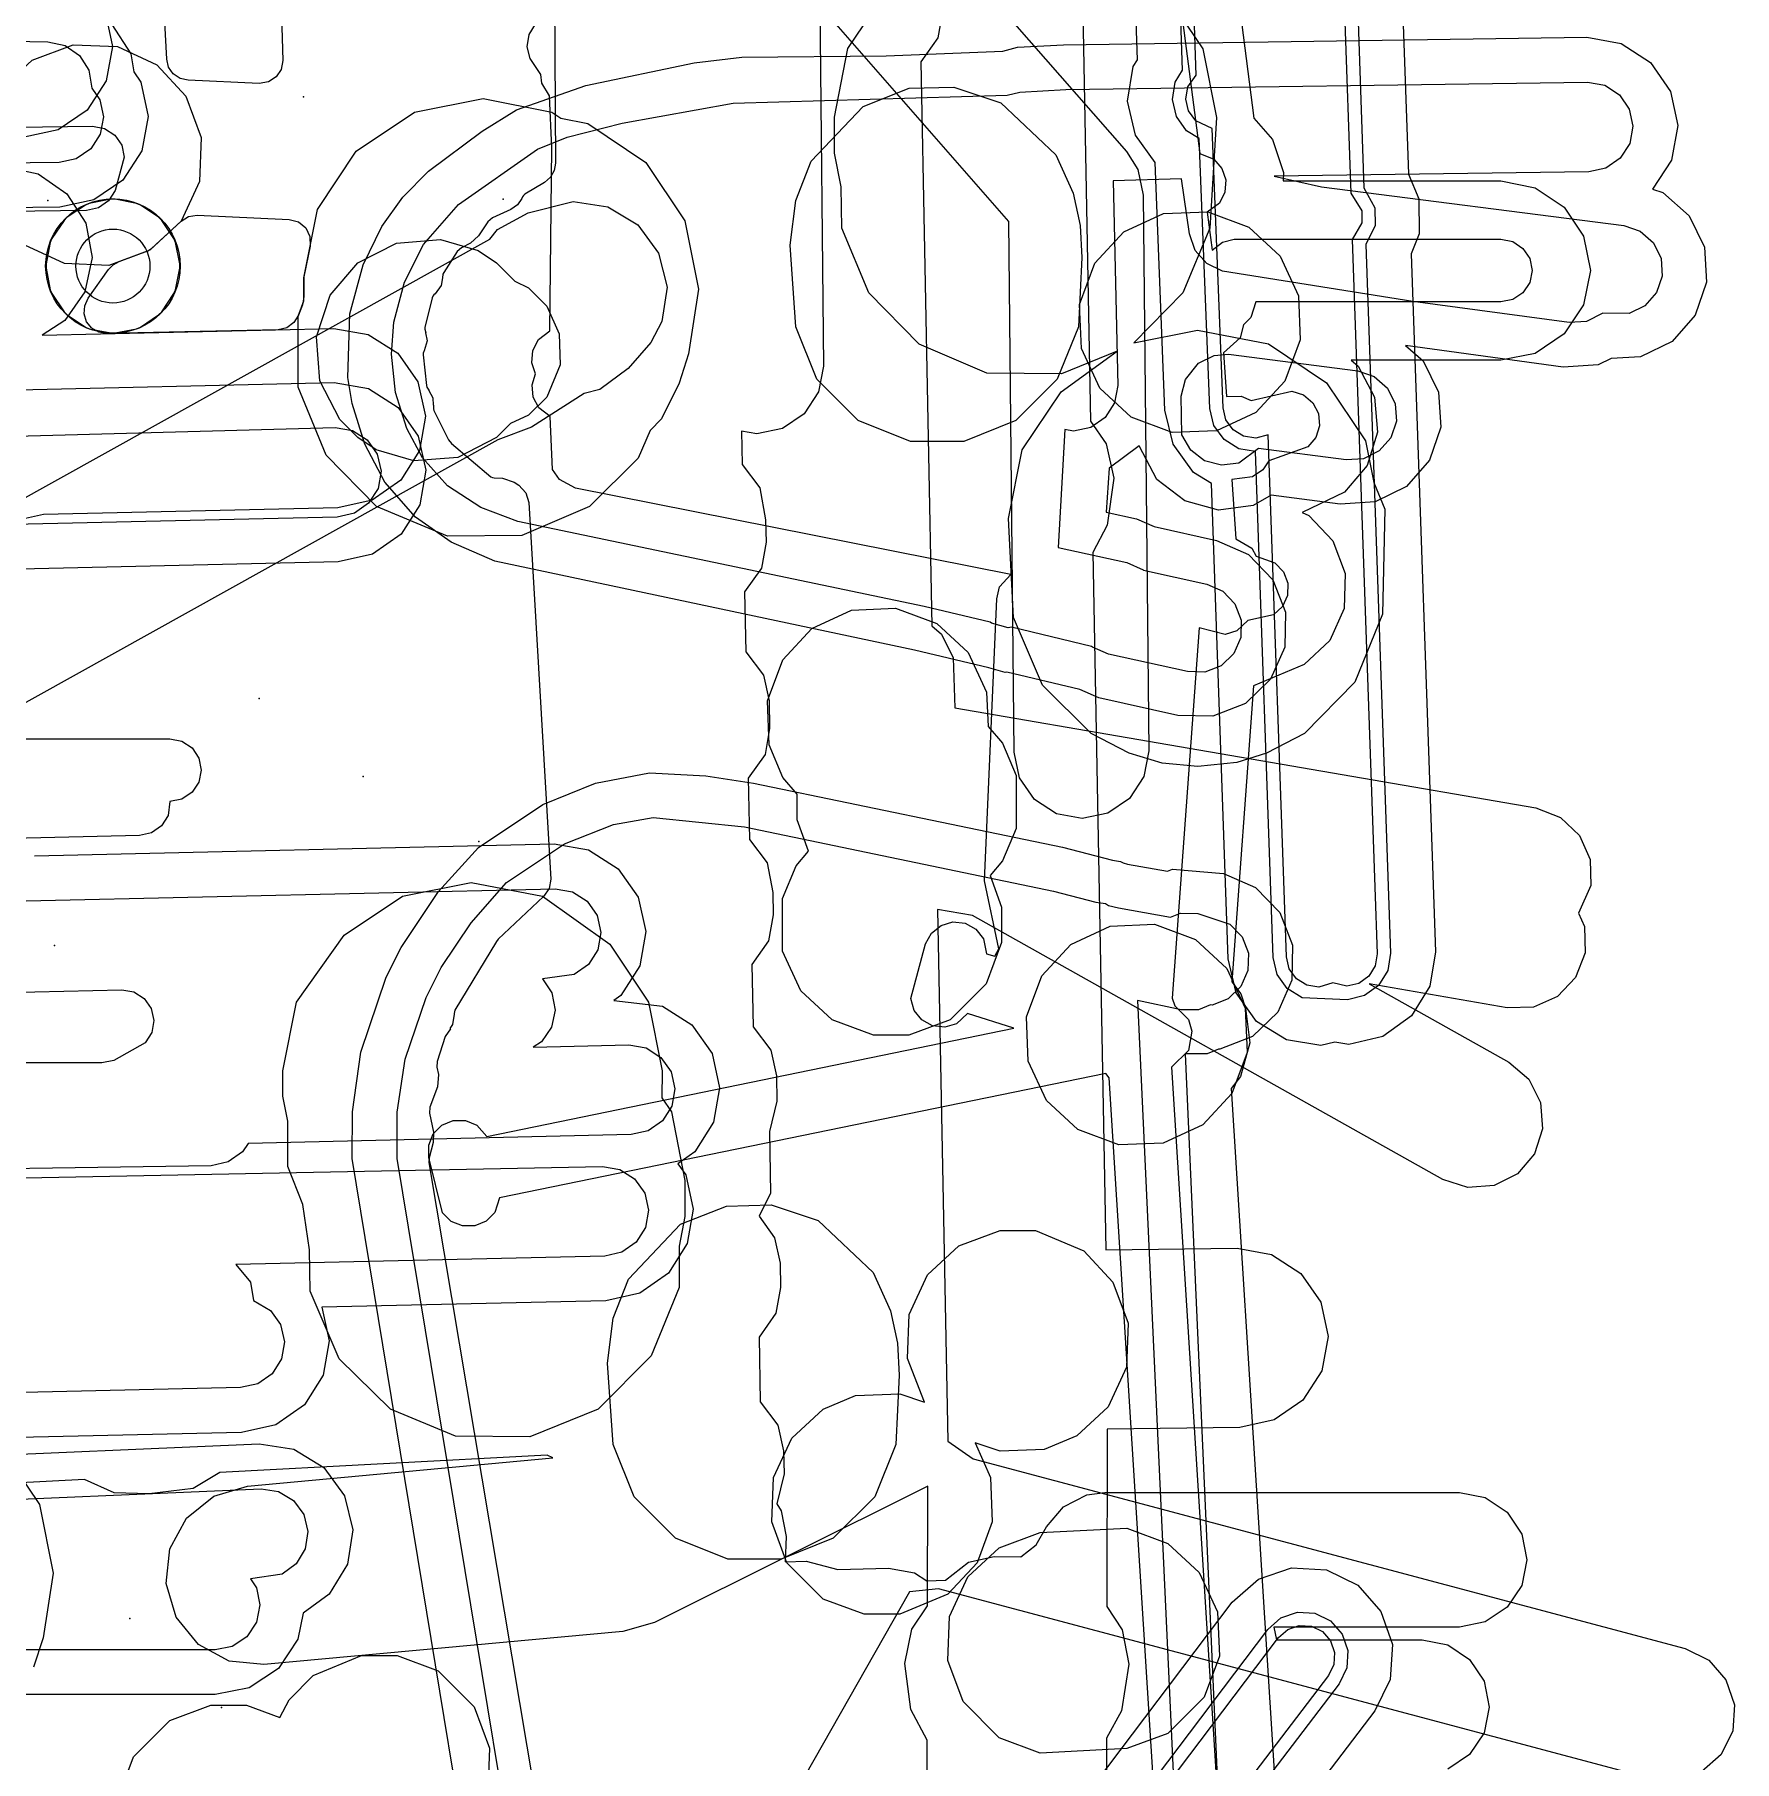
# Model space of a CAD drawing. Header units: metres. Extents: x 17722 to 17999, y 13535 to 15917.
# Drawn here: x 17813.07 to 17850.98, y 14482.02 to 14520.54 of the extents above; entities that cross this region are included whole.
import ezdxf

# ---------------------------------------------------------------- set-up
doc = ezdxf.new("R2010")
doc.units = ezdxf.units.M
for name, color, linetype in [('AI_GREENING_ALLOWED_ZONE', 4, 'Continuous'), ('AI_GREENING_EXCLUSIONS', 1, 'Continuous'), ('AI_GREENING_LAWN', 82, 'Continuous'), ('AI_GREENING_REJECTED', 6, 'Continuous'), ('AI_GREENING_SHRUBS', 92, 'Continuous')]:
    doc.layers.add(name, color=color, linetype=linetype)

# ---------------------------------------------------------------- blocks, each defined once
blk = doc.blocks.new('AI_SHRUB')
for radius in [1, 0.55]:
    blk.add_circle((0, 0), radius)

msp = doc.modelspace()

# ---------------------------------------------------------------- linework, layer by layer
at = {"layer": 'AI_GREENING_ALLOWED_ZONE'}
msp.add_lwpolyline([(17818.463, 14524.93), (17818.607, 14519.963), (17818.571, 14519.762), (17818.458, 14519.593), (17818.286, 14519.482), (17818.085, 14519.449), (17816.496, 14519.52), (17816.496, 14519.52), (17816.317, 14519.562), (17816.166, 14519.664), (17816.062, 14519.815), (17816.019, 14519.993), (17815.74, 14525.232)], dxfattribs=at)
msp.add_lwpolyline([(17816.339, 14516.375), (17816.506, 14516.478), (17816.701, 14516.508), (17818.749, 14516.417), (17818.956, 14516.362), (17819.12, 14516.226), (17819.213, 14516.033), (17819.217, 14515.82), (17819.081, 14515.134), (17819.076, 14515.085), (17819.076, 14514.686), (17819.045, 14514.513), (17818.96, 14514.282), (17818.856, 14514.114), (17818.695, 14513.999), (17818.502, 14513.955), (17814.687, 14513.868), (17814.506, 14513.898), (17814.348, 14513.99), (17814.234, 14514.134), (17814.179, 14514.309), (17814.191, 14514.492), (17814.269, 14514.658), (17814.723, 14515.297), (17814.826, 14515.403), (17814.956, 14515.475), (17815.597, 14515.714), (17815.679, 14515.764), (17816.339, 14516.375)], close=True, dxfattribs=at)
at = {"layer": 'AI_GREENING_EXCLUSIONS'}
for points in [[(17842.141, 14525.07), (17842.422, 14517.001), (17842.669, 14516.611), (17842.671, 14516.337), (17842.457, 14515.971), (17843.012, 14500.035), (17842.968, 14499.766), (17842.825, 14499.533), (17842.603, 14499.374), (17842.337, 14499.311), (17842.022, 14499.383), (17841.713, 14499.29), (17841.444, 14499.333), (17841.212, 14499.477), (17841.052, 14499.699), (17840.99, 14499.965), (17840.584, 14511.612), (17840.304, 14511.538), (17840.035, 14511.58), (17839.802, 14511.723), (17839.641, 14511.944), (17839.578, 14512.21), (17839.334, 14518.447), (17838.967, 14518.613), (17838.808, 14518.835), (17838.746, 14519.101), (17838.79, 14519.37), (17838.978, 14519.634), (17838.687, 14528.309)], [(17842.445, 14524.962), (17842.718, 14517.122), (17842.963, 14516.671), (17842.966, 14516.281), (17842.761, 14515.86), (17843.312, 14500.046), (17843.249, 14499.661), (17843.044, 14499.329), (17842.727, 14499.101), (17842.348, 14499.011), (17841.339, 14499.053), (17841.007, 14499.258), (17840.779, 14499.575), (17840.69, 14499.954), (17840.297, 14511.241), (17839.931, 14511.299), (17839.598, 14511.503), (17839.369, 14511.819), (17839.278, 14512.198), (17839.042, 14518.22), (17838.762, 14518.394), (17838.535, 14518.711), (17838.446, 14519.091), (17838.509, 14519.476), (17838.674, 14519.742), (17838.429, 14527.047)], [(17837.975, 14526.237), (17839.056, 14517.886), (17839.37, 14517.76), (17839.549, 14517.555), (17839.637, 14517.296), (17839.618, 14517.023), (17839.497, 14516.779), (17839.225, 14516.577), (17839.335, 14515.733), (17839.56, 14515.907), (17839.825, 14515.975), (17845.769, 14515.976), (17846.037, 14515.923), (17846.264, 14515.771), (17846.415, 14515.544), (17846.469, 14515.276), (17846.415, 14515.008), (17846.264, 14514.781), (17846.037, 14514.629), (17845.769, 14514.576), (17840.308, 14514.576), (17840.198, 14514.23), (17840.03, 14514.068), (17839.961, 14513.774), (17839.584, 14513.439), (17839.649, 14512.465), (17839.978, 14512.476), (17840.2, 14512.375), (17841.107, 14512.585), (17841.368, 14512.503), (17841.577, 14512.328), (17841.703, 14512.085), (17841.727, 14511.813), (17841.645, 14511.553), (17841.47, 14511.343), (17840.593, 14511.032), (17840.46, 14510.827), (17840.235, 14510.672), (17839.772, 14510.612), (17839.86, 14509.291), (17840.219, 14509.08), (17840.315, 14508.907), (17840.734, 14508.755), (17840.921, 14508.557), (17841.018, 14508.301), (17841.01, 14508.028), (17840.898, 14507.779), (17840.699, 14507.592), (17840.132, 14507.471), (17839.884, 14507.235), (17839.622, 14507.158), (17839.042, 14507.303), (17838.441, 14499.043), (17838.499, 14498.87), (17838.808, 14498.569), (17838.878, 14498.305), (17838.804, 14497.88), (17838.427, 14497.507), (17840.816, 14459.467)], [(17830.468, 14525.874), (17837.424, 14517.932), (17837.675, 14517.531), (17837.795, 14516.959), (17837.92, 14504.564), (17837.812, 14503.989), (17837.491, 14503.499), (17837.008, 14503.169), (17836.435, 14503.049), (17835.86, 14503.157), (17835.37, 14503.477), (17835.04, 14503.961), (17834.92, 14504.533), (17834.801, 14516.373), (17830.582, 14521.191), (17830.663, 14513.146), (17830.554, 14512.571), (17830.234, 14512.081), (17829.751, 14511.751), (17829.178, 14511.631), (17828.837, 14511.696), (17828.851, 14510.949), (17829.247, 14510.429), (17829.375, 14509.716), (17829.385, 14509.216), (17829.282, 14508.64), (17828.906, 14508.105), (17828.932, 14506.767), (17829.328, 14506.247), (17829.453, 14505.676), (17829.465, 14505.06), (17829.362, 14504.483), (17828.987, 14503.949), (17829.013, 14502.585), (17829.409, 14502.065), (17829.536, 14501.403), (17829.546, 14500.904), (17829.442, 14500.327), (17829.067, 14499.793), (17829.094, 14498.403), (17829.49, 14497.884), (17829.615, 14497.312), (17829.626, 14496.748), (17829.458, 14496.07), (17829.484, 14494.695), (17829.233, 14494.184), (17829.57, 14493.702), (17829.696, 14493.13), (17829.706, 14492.592), (17829.603, 14492.015), (17829.228, 14491.481), (17829.255, 14490.04), (17829.651, 14489.52), (17829.777, 14488.948), (17829.787, 14488.436), (17829.625, 14487.768), (17829.725, 14487.612), (17829.83, 14487.037), (17829.808, 14486.473), (17830.281, 14486.488), (17830.988, 14486.303), (17832.119, 14486.327), (17832.695, 14486.225), (17832.972, 14486.049), (17833.385, 14486.06), (17833.901, 14486.46), (17834.472, 14486.589), (17835.069, 14486.586), (17835.405, 14486.847), (17835.636, 14487.255), (17836.018, 14487.699), (17836.54, 14487.962), (17836.941, 14488.017), (17844.849, 14488.017), (17845.423, 14487.903), (17845.91, 14487.577), (17846.235, 14487.091), (17846.349, 14486.517), (17846.235, 14485.943), (17845.91, 14485.456), (17845.423, 14485.131), (17844.849, 14485.017), (17840.708, 14485.017), (17840.768, 14484.732), (17844.013, 14484.732), (17844.587, 14484.618), (17845.074, 14484.293), (17845.399, 14483.806), (17845.513, 14483.232), (17845.399, 14482.658), (17845.074, 14482.172), (17844.587, 14481.847)], [(17843.453, 14524.728), (17843.708, 14517.428), (17843.942, 14516.875), (17843.949, 14516.094), (17843.769, 14515.652), (17844.312, 14500.08), (17844.186, 14499.31), (17843.775, 14498.647), (17843.142, 14498.191), (17842.382, 14498.012), (17842.068, 14498.063), (17841.759, 14497.99), (17840.989, 14498.116), (17840.325, 14498.527), (17839.869, 14499.16), (17839.69, 14499.92), (17839.321, 14510.522), (17838.919, 14510.769), (17838.461, 14511.4), (17838.279, 14512.159), (17838.062, 14517.687), (17837.624, 14518.298), (17837.447, 14519.057), (17837.573, 14519.827), (17837.666, 14519.977), (17837.485, 14525.38)], [(17839.478, 14524.755), (17840.265, 14518.674), (17840.677, 14518.202), (17840.926, 14517.463), (17840.913, 14517.276), (17845.769, 14517.276), (17846.534, 14517.124), (17847.183, 14516.69), (17847.616, 14516.042), (17847.769, 14515.276), (17847.616, 14514.511), (17847.183, 14513.862), (17846.534, 14513.428), (17845.769, 14513.276), (17842.43, 14513.276), (17842.59, 14513.142), (17842.951, 14512.45), (17843.02, 14511.673), (17842.786, 14510.928), (17842.285, 14510.33), (17841.337, 14509.882), (17841.488, 14509.814), (17842.023, 14509.246), (17842.3, 14508.516), (17842.276, 14507.736), (17841.956, 14507.025), (17841.388, 14506.49), (17840.252, 14506.015), (17839.771, 14499.409), (17839.975, 14499.141), (17840.077, 14498.823), (17840.173, 14498.048), (17839.966, 14497.296), (17839.759, 14497.031), (17842.036, 14460.784)], [(17836.424, 14522.239), (17836.617, 14511.917), (17836.972, 14511.407), (17837.138, 14510.645), (17836.991, 14509.598), (17836.672, 14508.983), (17836.962, 14493.429), (17839.892, 14493.471), (17840.659, 14493.33), (17841.314, 14492.906), (17841.757, 14492.263), (17841.921, 14491.5), (17841.779, 14490.733), (17841.355, 14490.078), (17840.713, 14489.635), (17839.95, 14489.471), (17836.995, 14489.429), (17836.984, 14485.471), (17837.328, 14484.954), (17837.478, 14484.188), (17837.309, 14483.145), (17836.977, 14482.537), (17836.966, 14478.562)], [(17838.258, 14521.518), (17839.126, 14520.221), (17839.43, 14518.69), (17839.283, 14516.223), (17838.679, 14514.778), (17837.587, 14513.665), (17839.004, 14513.947), (17840.586, 14513.64), (17841.883, 14512.772), (17842.751, 14511.475), (17842.935, 14510.545), (17843.18, 14509.949), (17843.132, 14507.612), (17842.512, 14506.09), (17841.389, 14504.946), (17840.542, 14504.513), (17839.88, 14504.299), (17839.011, 14504.209), (17838.219, 14504.283), (17837.48, 14504.513), (17836.633, 14504.946), (17835.553, 14506.026), (17834.906, 14507.535), (17834.906, 14507.535), (17834.792, 14509.744), (17835.096, 14511.275), (17835.964, 14512.572), (17837.216, 14513.476), (17835.97, 14512.971), (17834.309, 14512.987), (17832.8, 14513.634), (17831.677, 14514.778), (17831.073, 14516.223), (17831.057, 14517.143), (17830.908, 14517.893), (17830.908, 14518.695), (17831.212, 14520.226), (17832.08, 14521.523)], [(17814.65, 14521.039), (17814.812, 14520.276), (17814.67, 14519.509), (17814.245, 14518.854), (17813.602, 14518.412), (17812.839, 14518.25)], [(17833.319, 14521.046), (17833.217, 14520.47), (17832.836, 14519.93), (17833.081, 14507.353), (17833.298, 14507.163), (17833.557, 14506.638), (17833.593, 14505.524), (17846.553, 14503.288), (17847.099, 14503.078), (17847.523, 14502.675), (17847.761, 14502.14), (17847.776, 14501.555), (17847.5, 14500.94), (17847.633, 14500.64), (17847.648, 14500.055), (17847.438, 14499.509), (17847.035, 14499.084), (17846.5, 14498.847), (17845.915, 14498.832), (17842.835, 14499.363), (17845.946, 14497.616), (17846.391, 14497.236), (17846.656, 14496.714), (17846.702, 14496.13), (17846.52, 14495.574), (17846.14, 14495.129), (17845.618, 14494.864), (17845.034, 14494.819), (17844.478, 14495), (17833.988, 14500.889), (17833.206, 14501.024), (17833.442, 14489.165), (17834.002, 14488.77), (17849.88, 14484.535), (17850.405, 14484.276), (17850.791, 14483.837), (17850.98, 14483.283), (17850.942, 14482.699), (17850.684, 14482.174), (17850.244, 14481.787)], [(17814.794, 14520.764), (17815.216, 14520.107), (17815.287, 14519.709), (17815.446, 14519.478), (17815.608, 14518.715), (17815.466, 14517.947), (17815.041, 14517.293), (17814.398, 14516.851), (17813.635, 14516.688), (17800.416, 14516.529)], [(17838.488, 14474.196), (17837.039, 14497.266), (17836.959, 14497.367), (17823.438, 14494.587), (17823.335, 14494.265), (17823.143, 14494.071), (17822.892, 14493.965), (17822.619, 14493.963), (17822.366, 14494.066), (17822.171, 14494.258), (17821.864, 14495.489), (17821.862, 14495.762), (17821.965, 14496.015), (17822.157, 14496.209), (17822.408, 14496.315), (17822.681, 14496.317), (17822.934, 14496.214), (17823.156, 14495.959), (17834.91, 14498.375), (17833.877, 14498.703), (17833.631, 14498.472), (17833.368, 14498.396), (17833.097, 14498.426), (17832.858, 14498.558), (17832.687, 14498.771), (17832.611, 14499.034), (17832.944, 14500.258), (17833.076, 14500.498), (17833.289, 14500.668), (17833.552, 14500.744), (17833.823, 14500.714), (17834.062, 14500.582), (17834.233, 14500.369), (17834.301, 14500.037), (17834.487, 14499.978), (17834.574, 14500.142), (17834.259, 14501.659), (17834.529, 14507.952), (17834.593, 14508.217), (17834.845, 14508.492), (17825.133, 14510.423), (17824.776, 14510.614), (17824.624, 14510.841), (17824.569, 14512.023), (17824.319, 14512.21), (17824.192, 14512.452), (17824.167, 14512.724), (17824.244, 14512.973), (17824.165, 14513.22), (17824.187, 14513.492), (17824.311, 14513.735), (17824.566, 14513.927), (17824.611, 14518.015), (17824.559, 14519.173), (17824.384, 14519.455), (17824.366, 14519.651), (17824.123, 14520.004), (17824.059, 14520.269), (17824.101, 14520.539), (17824.244, 14520.772)], [(17805.347, 14520.523), (17813.372, 14520.376), (17813.754, 14520.293), (17814.074, 14520.07), (17814.285, 14519.742), (17814.35, 14519.341), (17814.527, 14519.083), (17814.608, 14518.701), (17814.537, 14518.318), (17814.325, 14517.991), (17814.003, 14517.77), (17813.622, 14517.688), (17799.397, 14517.519)], [(17805.449, 14518.377), (17814.365, 14518.496), (17814.633, 14518.446), (17814.862, 14518.298), (17815.017, 14518.072), (17815.074, 14517.805), (17814.872, 14517.058), (17814.723, 14516.829), (17814.498, 14516.674), (17814.231, 14516.617), (17805.558, 14516.503)], [(17812.39, 14517.599), (17813.153, 14517.434), (17813.795, 14516.989), (17814.217, 14516.333), (17814.357, 14515.566), (17814.192, 14514.803), (17813.747, 14514.161), (17813.241, 14513.835), (17819.746, 14513.984), (17820.515, 14513.849), (17821.173, 14513.43), (17821.621, 14512.792), (17821.791, 14512.03), (17821.656, 14511.261), (17821.238, 14510.603), (17820.599, 14510.155), (17819.837, 14509.985), (17813.27, 14509.835), (17797.411, 14506.308)], [(17806.125, 14506.467), (17823.228, 14515.979), (17823.396, 14516.188), (17824.079, 14516.565), (17825.087, 14516.814), (17825.859, 14516.697), (17826.527, 14516.294), (17826.99, 14515.666), (17827.177, 14514.908), (17827.06, 14514.136), (17826.819, 14513.672), (17826.309, 14513.087), (17825.68, 14512.624), (17825.326, 14512.536), (17824.151, 14511.784), (17823.406, 14511.5), (17807.084, 14502.424)], [(17806.125, 14506.467), (17823.228, 14515.979), (17823.396, 14516.188), (17824.079, 14516.565), (17825.087, 14516.814), (17825.859, 14516.697), (17826.527, 14516.294), (17826.99, 14515.666), (17827.177, 14514.908), (17827.06, 14514.136), (17826.819, 14513.672), (17826.309, 14513.087), (17825.68, 14512.624), (17825.326, 14512.536), (17824.151, 14511.784), (17823.406, 14511.5), (17807.084, 14502.424)], [(17812.069, 14512.6), (17819.754, 14512.776), (17820.523, 14512.641), (17821.181, 14512.222), (17821.63, 14511.583), (17821.799, 14510.822), (17821.665, 14510.053), (17821.246, 14509.395), (17820.607, 14508.946), (17819.846, 14508.777), (17812.425, 14508.607)], [(17811.833, 14511.56), (17819.777, 14511.776), (17820.161, 14511.709), (17820.491, 14511.499), (17820.715, 14511.18), (17820.8, 14510.799), (17820.732, 14510.415), (17820.523, 14510.085), (17820.204, 14509.861), (17819.823, 14509.776), (17812.27, 14509.604)], [(17809.791, 14504.833), (17816.089, 14504.833), (17816.356, 14504.779), (17816.584, 14504.628), (17816.735, 14504.4), (17816.789, 14504.133), (17816.735, 14503.865), (17816.584, 14503.638), (17816.356, 14503.486), (17816.087, 14503.433), (17816.05, 14503.117), (17815.904, 14502.887), (17815.68, 14502.73), (17815.414, 14502.671), (17809.111, 14502.527)], [(17824.461, 14469.308), (17820.157, 14495.471), (17820.162, 14496.509), (17820.352, 14497.84), (17820.91, 14499.51), (17821.247, 14500.176), (17822.08, 14501.421), (17822.971, 14502.402), (17824.405, 14503.364), (17825.58, 14503.842), (17826.782, 14504.07), (17828.039, 14504.003), (17829.105, 14503.844), (17835.997, 14502.411), (17837.107, 14502.124), (17837.29, 14502.096), (17837.349, 14502.061), (17837.445, 14502.036), (17838.338, 14501.881), (17838.45, 14501.925), (17838.45, 14501.925), (17839.588, 14501.829), (17840.302, 14501.515), (17840.842, 14500.952), (17841.125, 14500.224), (17841.109, 14499.444), (17840.795, 14498.73), (17840.231, 14498.19), (17839.504, 14497.907), (17839.475, 14497.908), (17839.222, 14497.804), (17838.731, 14497.805), (17839.873, 14471.916)], [(17825.447, 14469.476), (17821.157, 14495.466), (17821.162, 14496.504), (17821.339, 14497.682), (17821.803, 14499.059), (17822.14, 14499.726), (17822.806, 14500.725), (17823.598, 14501.623), (17824.888, 14502.489), (17825.982, 14502.919), (17825.982, 14502.919), (17826.868, 14503.074), (17828.902, 14502.865), (17835.794, 14501.432), (17836.742, 14501.187), (17836.952, 14501.155), (17837.019, 14501.115), (17837.248, 14501.056), (17838.406, 14500.855), (17838.624, 14500.94), (17839.014, 14500.932), (17839.729, 14500.696), (17839.999, 14500.414), (17840.141, 14500.05), (17840.132, 14499.66), (17839.975, 14499.303), (17839.693, 14499.033), (17839.33, 14498.892), (17839.298, 14498.895), (17839.029, 14498.785), (17838.639, 14498.786), (17837.671, 14498.992), (17839.854, 14451.676)], [(17813.069, 14502.221), (17824.658, 14502.486), (17825.426, 14502.351), (17826.085, 14501.933), (17826.533, 14501.294), (17826.703, 14500.532), (17826.568, 14499.764), (17826.15, 14499.105), (17825.99, 14498.993), (17827.074, 14498.865), (17827.732, 14498.447), (17828.181, 14497.808), (17828.35, 14497.046), (17828.216, 14496.278), (17827.797, 14495.619), (17827.416, 14495.352), (17827.593, 14495.1), (17827.762, 14494.338), (17827.628, 14493.569), (17827.209, 14492.911), (17826.57, 14492.462), (17825.809, 14492.293), (17819.479, 14492.148), (17819.644, 14491.404), (17819.51, 14490.635), (17819.091, 14489.976), (17818.452, 14489.528), (17817.691, 14489.359), (17810.394, 14489.192)], [(17812.886, 14501.217), (17824.681, 14501.486), (17825.065, 14501.419), (17825.394, 14501.21), (17825.618, 14500.89), (17825.703, 14500.509), (17825.636, 14500.125), (17825.427, 14499.796), (17825.107, 14499.572), (17824.401, 14499.479), (17824.609, 14499.16), (17824.68, 14498.777), (17824.599, 14498.395), (17824.378, 14498.074), (17824.19, 14497.951), (17826.328, 14498), (17826.712, 14497.933), (17827.042, 14497.724), (17827.266, 14497.404), (17827.351, 14497.023), (17827.283, 14496.639), (17827.074, 14496.31), (17826.754, 14496.086), (17826.374, 14496.001), (17817.836, 14495.806), (17817.713, 14495.614), (17817.393, 14495.391), (17817.011, 14495.308), (17808.911, 14495.183)], [(17809.188, 14499.097), (17815.016, 14499.23), (17815.285, 14499.183), (17815.515, 14499.036), (17815.672, 14498.813), (17815.732, 14498.546), (17815.685, 14498.277), (17815.538, 14498.047), (17814.842, 14497.657), (17814.574, 14497.604), (17808.67, 14497.604)], [(17809.433, 14494.971), (17825.74, 14495.292), (17826.124, 14495.225), (17826.454, 14495.015), (17826.678, 14494.696), (17826.763, 14494.315), (17826.695, 14493.931), (17826.486, 14493.601), (17826.167, 14493.377), (17825.786, 14493.292), (17817.56, 14493.105), (17817.886, 14492.707), (17817.957, 14492.299), (17818.336, 14492.081), (17818.56, 14491.762), (17818.645, 14491.381), (17818.577, 14490.997), (17818.368, 14490.667), (17818.049, 14490.443), (17817.668, 14490.358), (17809.593, 14490.174)], [(17810.854, 14488.791), (17818.084, 14489.1), (17818.855, 14488.981), (17819.522, 14488.575), (17819.983, 14487.946), (17820.168, 14487.188), (17820.048, 14486.416), (17819.643, 14485.75), (17819.06, 14485.323), (17818.944, 14484.743), (17818.511, 14484.094), (17817.862, 14483.66), (17817.097, 14483.508), (17809.02, 14483.508)], [(17812.313, 14489.046), (17813.181, 14487.749), (17813.485, 14486.218), (17813.264, 14484.777), (17813.052, 14484.122)], [(17832.963, 14477.366), (17832.977, 14482.493), (17832.616, 14483.179), (17832.481, 14484.201), (17832.635, 14484.966), (17832.984, 14485.486), (17832.991, 14488.161), (17826.897, 14485.118), (17826.188, 14484.915), (17818.187, 14484.177), (17817.411, 14484.258), (17816.725, 14484.63), (17816.233, 14485.236), (17816.011, 14485.984), (17816.092, 14486.76), (17816.464, 14487.446), (17817.071, 14487.938), (17817.819, 14488.16), (17824.631, 14488.789), (17824.501, 14488.847), (17817.207, 14488.465), (17816.606, 14488.109), (17815.625, 14487.988), (17814.845, 14488.011), (17814.187, 14488.307), (17810.326, 14488.105)], [(17810.498, 14487.775), (17818.127, 14488.101), (17818.512, 14488.042), (17818.846, 14487.839), (17819.076, 14487.524), (17819.168, 14487.145), (17819.109, 14486.759), (17818.906, 14486.426), (17818.591, 14486.195), (17817.888, 14486.089), (17818.021, 14485.891), (17818.097, 14485.508), (17818.021, 14485.126), (17817.804, 14484.801), (17817.479, 14484.584), (17817.097, 14484.508), (17809.02, 14484.508)], [(17832.584, 14476.042), (17839.778, 14485.57), (17840.363, 14486.087), (17841.101, 14486.34), (17841.88, 14486.292), (17842.581, 14485.949), (17843.097, 14485.365), (17843.351, 14484.626), (17843.303, 14483.848), (17842.96, 14483.146), (17840.137, 14479.438)], [(17849.106, 14481.636), (17833.229, 14485.872), (17832.582, 14485.802), (17828.902, 14479.326)], [(17833.38, 14475.436), (17840.573, 14484.964), (17840.573, 14484.964), (17840.866, 14485.222), (17841.235, 14485.349), (17841.624, 14485.325), (17841.975, 14485.154), (17842.233, 14484.861), (17842.36, 14484.492), (17842.336, 14484.103), (17842.165, 14483.752), (17820.478, 14455.284)], [(17833.618, 14475.255), (17840.812, 14484.782), (17840.812, 14484.782), (17841.017, 14484.963), (17841.275, 14485.052), (17841.548, 14485.035), (17841.793, 14484.915), (17841.974, 14484.71), (17842.063, 14484.452), (17842.046, 14484.179), (17841.926, 14483.934), (17820.074, 14455.248)], [(17814.94, 14481.206), (17815.281, 14482.123), (17816.087, 14482.929), (17817.004, 14483.27), (17817.796, 14483.27), (17818.544, 14483), (17818.748, 14483.392), (17819.288, 14483.932), (17819.288, 14483.932), (17820.364, 14484.38), (17821.156, 14484.38), (17822.073, 14484.039), (17822.879, 14483.233), (17823.22, 14482.316), (17823.181, 14481.33)]]:
    msp.add_lwpolyline(points, dxfattribs=at)
for points in [[(17816.449, 14519.163), (17816.79, 14518.246), (17816.751, 14517.26), (17816.342, 14516.378), (17815.643, 14515.731), (17814.726, 14515.39), (17813.74, 14515.429), (17812.858, 14515.838), (17812.211, 14516.537), (17811.87, 14517.454), (17811.909, 14518.44), (17812.318, 14519.322), (17813.017, 14519.969), (17813.934, 14520.31), (17814.92, 14520.271), (17815.802, 14519.862), (17816.449, 14519.163)], [(17849.575, 14517.741), (17849.155, 14517.094), (17849.384, 14517.015), (17849.969, 14516.498), (17850.311, 14515.797), (17850.359, 14515.018), (17850.105, 14514.28), (17849.588, 14513.695), (17848.887, 14513.353), (17848.232, 14513.313), (17847.938, 14513.17), (17847.159, 14513.122), (17843.646, 14513.604), (17844.035, 14513.263), (17844.38, 14512.563), (17844.432, 14511.784), (17844.181, 14511.045), (17843.667, 14510.458), (17842.967, 14510.113), (17842.189, 14510.061), (17840.646, 14510.264), (17840.247, 14510.034), (17839.473, 14509.933), (17838.72, 14510.137), (17838.101, 14510.613), (17837.703, 14511.362), (17837.037, 14510.868), (17836.969, 14509.885), (17837.649, 14509.737), (17838.043, 14509.564), (17839.429, 14509.257), (17840.144, 14508.943), (17840.683, 14508.38), (17840.967, 14507.653), (17840.95, 14506.872), (17840.636, 14506.158), (17840.073, 14505.618), (17839.346, 14505.335), (17838.565, 14505.352), (17836.804, 14505.741), (17836.379, 14505.928), (17834.752, 14506.315), (17834.719, 14506.311), (17834.351, 14506.411), (17832.698, 14506.804), (17823.337, 14508.79), (17822.363, 14509.219), (17821.566, 14509.771), (17820.881, 14510.553), (17820.436, 14511.403), (17820.154, 14512.313), (17820.062, 14512.891), (17820.103, 14514.312), (17820.398, 14515.404), (17820.82, 14516.258), (17821.287, 14516.91), (17821.859, 14517.495), (17823.052, 14518.388), (17823.819, 14518.863), (17825.365, 14519.4), (17827.781, 14519.907), (17828.847, 14520.036), (17832.062, 14520.067), (17834.667, 14520.172), (17834.992, 14520.256), (17836.016, 14520.312), (17847.688, 14520.48), (17848.455, 14520.339), (17849.11, 14519.915), (17849.553, 14519.272), (17849.716, 14518.509), (17849.575, 14517.741)], [(17824.952, 14518.249), (17826.179, 14518.566), (17828.651, 14519.012), (17834.764, 14519.185), (17835.047, 14519.257), (17836.071, 14519.314), (17847.702, 14519.48), (17848.086, 14519.41), (17848.413, 14519.198), (17848.635, 14518.876), (17848.716, 14518.495), (17848.645, 14518.111), (17848.433, 14517.784), (17848.112, 14517.562), (17847.73, 14517.481), (17847.73, 14517.481), (17847.73, 14517.481), (17847.73, 14517.481), (17840.713, 14517.381), (17841.771, 14517.143), (17848.512, 14516.278), (17848.881, 14516.151), (17849.173, 14515.893), (17849.344, 14515.542), (17849.368, 14515.152), (17849.241, 14514.783), (17848.983, 14514.491), (17848.632, 14514.32), (17848.047, 14514.323), (17847.684, 14514.137), (17847.294, 14514.113), (17843.805, 14514.587), (17839.566, 14515.263), (17839.214, 14515.432), (17838.954, 14515.723), (17838.825, 14516.092), (17838.651, 14517.325), (17837.127, 14517.275), (17837.226, 14512.71), (17837.157, 14512.326), (17836.946, 14511.998), (17836.625, 14511.776), (17836.244, 14511.693), (17836.047, 14511.728), (17835.901, 14509.094), (17837.433, 14508.76), (17837.791, 14508.603), (17837.8, 14508.593), (17839.213, 14508.281), (17839.57, 14508.124), (17839.84, 14507.842), (17839.982, 14507.478), (17839.974, 14507.088), (17839.817, 14506.731), (17839.535, 14506.461), (17839.171, 14506.32), (17838.781, 14506.328), (17837.02, 14506.718), (17836.662, 14506.874), (17836.645, 14506.892), (17834.858, 14507.317), (17834.787, 14507.308), (17834.411, 14507.411), (17834.386, 14507.43), (17832.909, 14507.782), (17823.851, 14509.68), (17823.027, 14509.993), (17822.279, 14510.476), (17821.722, 14511.095), (17821.374, 14511.751), (17821.124, 14512.558), (17821.035, 14513.412), (17821.085, 14514.126), (17821.319, 14515.015), (17821.749, 14515.859), (17822.528, 14516.751), (17824.288, 14517.98), (17824.952, 14518.249)], [(17821.545, 14518.806), (17823.076, 14519.11), (17824.607, 14518.806), (17824.806, 14518.672), (17825.409, 14518.553), (17826.706, 14517.685), (17827.574, 14516.388), (17827.878, 14514.857), (17827.657, 14513.416), (17827.445, 14512.761), (17827.052, 14511.971), (17826.803, 14511.704), (17826.531, 14511.091), (17825.451, 14510.011), (17823.942, 14509.364), (17822.281, 14509.348), (17820.695, 14510.011), (17819.572, 14511.155), (17818.952, 14512.677), (17818.952, 14514.261), (17819.076, 14514.597), (17819.076, 14515.11), (17819.38, 14516.641), (17820.248, 14517.938), (17821.545, 14518.806)], [(17834.622, 14519.016), (17835.846, 14517.857), (17836.232, 14517.001), (17836.387, 14516.282), (17836.426, 14515.565), (17836.349, 14514.02), (17835.879, 14512.855), (17834.957, 14511.933), (17833.792, 14511.463), (17832.604, 14511.463), (17831.439, 14511.933), (17830.517, 14512.855), (17830.047, 14514.02), (17829.919, 14515.839), (17830.049, 14516.837), (17830.388, 14517.712), (17831.548, 14518.934), (17832.578, 14519.341), (17833.572, 14519.368), (17834.622, 14519.016)], [(17840.849, 14515.596), (17841.258, 14514.714), (17841.297, 14513.728), (17840.956, 14512.811), (17840.309, 14512.112), (17839.427, 14511.703), (17838.441, 14511.664), (17837.524, 14512.005), (17836.825, 14512.652), (17836.416, 14513.534), (17836.377, 14514.52), (17836.718, 14515.437), (17837.365, 14516.136), (17838.247, 14516.545), (17839.233, 14516.584), (17840.15, 14516.243), (17840.849, 14515.596)], [(17819.664, 14514.726), (17820.284, 14515.449), (17821.143, 14515.89), (17822.126, 14515.969), (17822.965, 14515.72), (17823.375, 14515.449), (17823.785, 14515.037), (17824.088, 14514.89), (17824.494, 14514.484), (17824.774, 14513.863), (17824.793, 14513.172), (17824.494, 14512.454), (17824.088, 14512.048), (17823.688, 14511.861), (17823.375, 14511.548), (17822.515, 14511.107), (17821.532, 14511.028), (17820.693, 14511.277), (17820.284, 14511.548), (17819.878, 14511.953), (17819.437, 14512.812), (17819.359, 14513.795), (17819.664, 14514.726)], [(17843.44, 14511.914), (17843.315, 14511.545), (17843.058, 14511.251), (17842.708, 14511.079), (17842.319, 14511.053), (17840.368, 14511.309), (17839.927, 14510.981), (17839.54, 14510.931), (17839.164, 14511.033), (17838.854, 14511.271), (17838.66, 14511.609), (17838.639, 14512.471), (17838.737, 14512.848), (17839.028, 14513.206), (17839.378, 14513.379), (17839.695, 14513.411), (17842.579, 14513.036), (17842.948, 14512.911), (17843.242, 14512.654), (17843.415, 14512.304), (17843.44, 14511.914)], [(17829.759, 14503.969), (17829.457, 14504.692), (17829.418, 14505.678), (17829.759, 14506.595), (17830.406, 14507.294), (17831.288, 14507.703), (17832.274, 14507.742), (17833.191, 14507.401), (17833.89, 14506.754), (17834.299, 14505.872), (17834.338, 14505.107), (17834.659, 14504.735), (17834.961, 14504.012), (17834.961, 14502.832), (17834.659, 14502.109), (17834.383, 14501.781), (17834.635, 14501.076), (17834.635, 14500.284), (17834.294, 14499.367), (17833.488, 14498.561), (17832.571, 14498.22), (17831.779, 14498.22), (17830.862, 14498.561), (17830.163, 14499.208), (17829.754, 14500.09), (17829.754, 14501.27), (17830.056, 14501.993), (17830.332, 14502.321), (17830.08, 14503.026), (17830.08, 14503.597), (17829.759, 14503.969)], [(17818.911, 14498.953), (17819.978, 14500.45), (17821.276, 14501.318), (17822.806, 14501.622), (17824.4, 14501.318), (17825.898, 14500.25), (17826.765, 14498.953), (17827.07, 14497.422), (17827.062, 14496.822), (17827.273, 14496.508), (17827.577, 14494.977), (17827.577, 14494.171), (17827.446, 14493.512), (17827.446, 14492.587), (17826.826, 14491.065), (17825.639, 14489.878), (17824.117, 14489.258), (17822.456, 14489.274), (17821.011, 14489.878), (17819.867, 14491.001), (17819.22, 14492.51), (17819.204, 14493.43), (17819.055, 14494.442), (17818.717, 14495.29), (17818.717, 14496.302), (17818.607, 14496.858), (17818.607, 14497.422), (17818.911, 14498.953)], [(17839.663, 14499.704), (17840.072, 14498.822), (17840.111, 14497.836), (17839.77, 14496.919), (17839.123, 14496.22), (17838.241, 14495.811), (17837.255, 14495.772), (17836.338, 14496.113), (17835.639, 14496.76), (17835.23, 14497.642), (17835.191, 14498.628), (17835.532, 14499.545), (17836.179, 14500.244), (17837.061, 14500.653), (17838.047, 14500.692), (17838.964, 14500.351), (17839.663, 14499.704)], [(17831.774, 14492.924), (17832.16, 14492.068), (17832.315, 14491.349), (17832.354, 14490.632), (17832.277, 14489.087), (17831.807, 14487.922), (17830.885, 14487), (17829.72, 14486.53), (17828.532, 14486.53), (17827.367, 14487), (17826.445, 14487.922), (17825.975, 14489.087), (17825.847, 14490.906), (17825.977, 14491.904), (17826.316, 14492.779), (17827.476, 14494.001), (17828.506, 14494.408), (17829.5, 14494.435), (17830.55, 14494.083), (17831.774, 14492.924)], [(17832.919, 14490.031), (17832.54, 14491.004), (17832.579, 14491.99), (17832.988, 14492.872), (17833.687, 14493.519), (17834.604, 14493.86), (17835.396, 14493.86), (17836.472, 14493.412), (17837.119, 14492.713), (17837.46, 14491.796), (17837.421, 14490.81), (17837.012, 14489.928), (17836.313, 14489.281), (17835.59, 14488.979), (17834.604, 14488.94), (17834.051, 14489.129), (17834.391, 14488.35), (17834.43, 14487.364), (17834.089, 14486.447), (17833.442, 14485.748), (17832.366, 14485.3), (17831.574, 14485.3), (17830.657, 14485.641), (17829.851, 14486.447), (17829.51, 14487.364), (17829.549, 14488.35), (17829.958, 14489.232), (17830.657, 14489.879), (17831.38, 14490.181), (17832.366, 14490.22), (17832.919, 14490.031)], [(17839.153, 14483.451), (17838.347, 14482.645), (17837.43, 14482.304), (17835.501, 14482.205), (17834.584, 14482.546), (17833.778, 14483.352), (17833.437, 14484.269), (17833.476, 14485.255), (17833.885, 14486.137), (17834.584, 14486.784), (17835.501, 14487.125), (17837.43, 14487.224), (17838.347, 14486.883), (17839.046, 14486.236), (17839.455, 14485.354), (17839.494, 14484.368), (17839.153, 14483.451)]]:
    msp.add_lwpolyline(points, close=True, dxfattribs=at)
at = {"layer": 'AI_GREENING_LAWN'}
msp.add_lwpolyline([(17824.638, 14526.231), (17824.688, 14517.674), (17824.66, 14517.505), (17824.576, 14517.355), (17824.446, 14517.242), (17824.004, 14516.976), (17823.976, 14516.953), (17823.956, 14516.923), (17823.939, 14516.885), (17823.839, 14516.742), (17823.697, 14516.641), (17823.283, 14516.448), (17823.184, 14516.363), (17822.974, 14516.051), (17822.792, 14515.888), (17822.592, 14515.784), (17822.5, 14515.7), (17822.196, 14515.229), (17822.18, 14515.194), (17822.173, 14515.115), (17822.167, 14515.115), (17822.139, 14514.94), (17822.004, 14514.754), (17821.98, 14514.733), (17821.956, 14514.704), (17821.941, 14514.67), (17821.779, 14514.006), (17821.776, 14513.967), (17821.796, 14513.889), (17821.793, 14513.888), (17821.827, 14513.705), (17821.763, 14513.484), (17821.753, 14513.467), (17821.74, 14513.432), (17821.739, 14513.394), (17821.813, 14512.711), (17821.823, 14512.673), (17821.868, 14512.607), (17821.863, 14512.603), (17821.956, 14512.439), (17821.96, 14512.274), (17821.971, 14512.273), (17821.967, 14512.19), (17821.979, 14512.15), (17822.304, 14511.496), (17822.367, 14511.417), (17823.25, 14510.676), (17823.284, 14510.656), (17823.323, 14510.648), (17823.507, 14510.642), (17823.768, 14510.557), (17823.874, 14510.486), (17824.029, 14510.319), (17824.093, 14510.1), (17824.582, 14501.702), (17824.547, 14501.488), (17824.425, 14501.309), (17823.414, 14500.36), (17823.372, 14500.307), (17822.448, 14498.777), (17822.434, 14498.742), (17822.431, 14498.705), (17822.433, 14498.689), (17822.396, 14498.455), (17822.335, 14498.37), (17822.345, 14498.363), (17822.23, 14498.192), (17822.05, 14497.633), (17822.044, 14497.507), (17822.078, 14497.345), (17822.058, 14497.07), (17821.89, 14496.612), (17821.881, 14496.477), (17821.969, 14496.058), (17821.963, 14495.826), (17821.872, 14495.485), (17821.867, 14495.38), (17832.302, 14433.2)], dxfattribs=at)
msp.add_lwpolyline([(17815.435, 14514.016), (17815.839, 14514.287), (17815.908, 14514.355), (17816.178, 14514.76), (17816.215, 14514.849), (17816.31, 14515.326), (17816.31, 14515.423), (17816.215, 14515.9), (17816.178, 14515.99), (17815.908, 14516.394), (17815.839, 14516.463), (17815.435, 14516.733), (17815.345, 14516.77), (17814.868, 14516.865), (17814.771, 14516.865), (17814.294, 14516.77), (17814.205, 14516.733), (17813.8, 14516.463), (17813.732, 14516.394), (17813.461, 14515.99), (17813.424, 14515.9), (17813.329, 14515.423), (17813.329, 14515.326), (17813.424, 14514.849), (17813.461, 14514.76), (17813.732, 14514.355), (17813.8, 14514.287), (17814.205, 14514.016), (17814.294, 14513.979), (17814.771, 14513.884), (17814.868, 14513.884), (17815.345, 14513.979), (17815.435, 14514.016)], close=True, dxfattribs=at)
at = {"layer": 'AI_GREENING_REJECTED'}
for p in [(17819.07, 14519.15), (17813.37, 14516.84), (17823.52, 14516.87), (17818.08, 14505.73), (17820.4, 14503.99), (17822.98, 14502.54), (17813.52, 14500.22), (17815.2, 14485.21), (17817.24, 14483.22)]:
    msp.add_point(p, dxfattribs=at)

# ---------------------------------------------------------------- block references
at = {"layer": 'AI_GREENING_SHRUBS', "xscale": 1.5, "yscale": 1.5}
msp.add_blockref('AI_SHRUB', (17814.82, 14515.375), dxfattribs=at)

doc.saveas('drawing.dxf')
